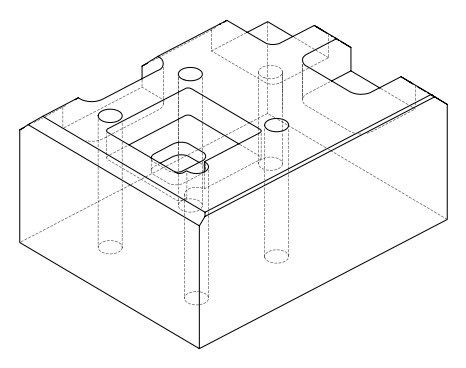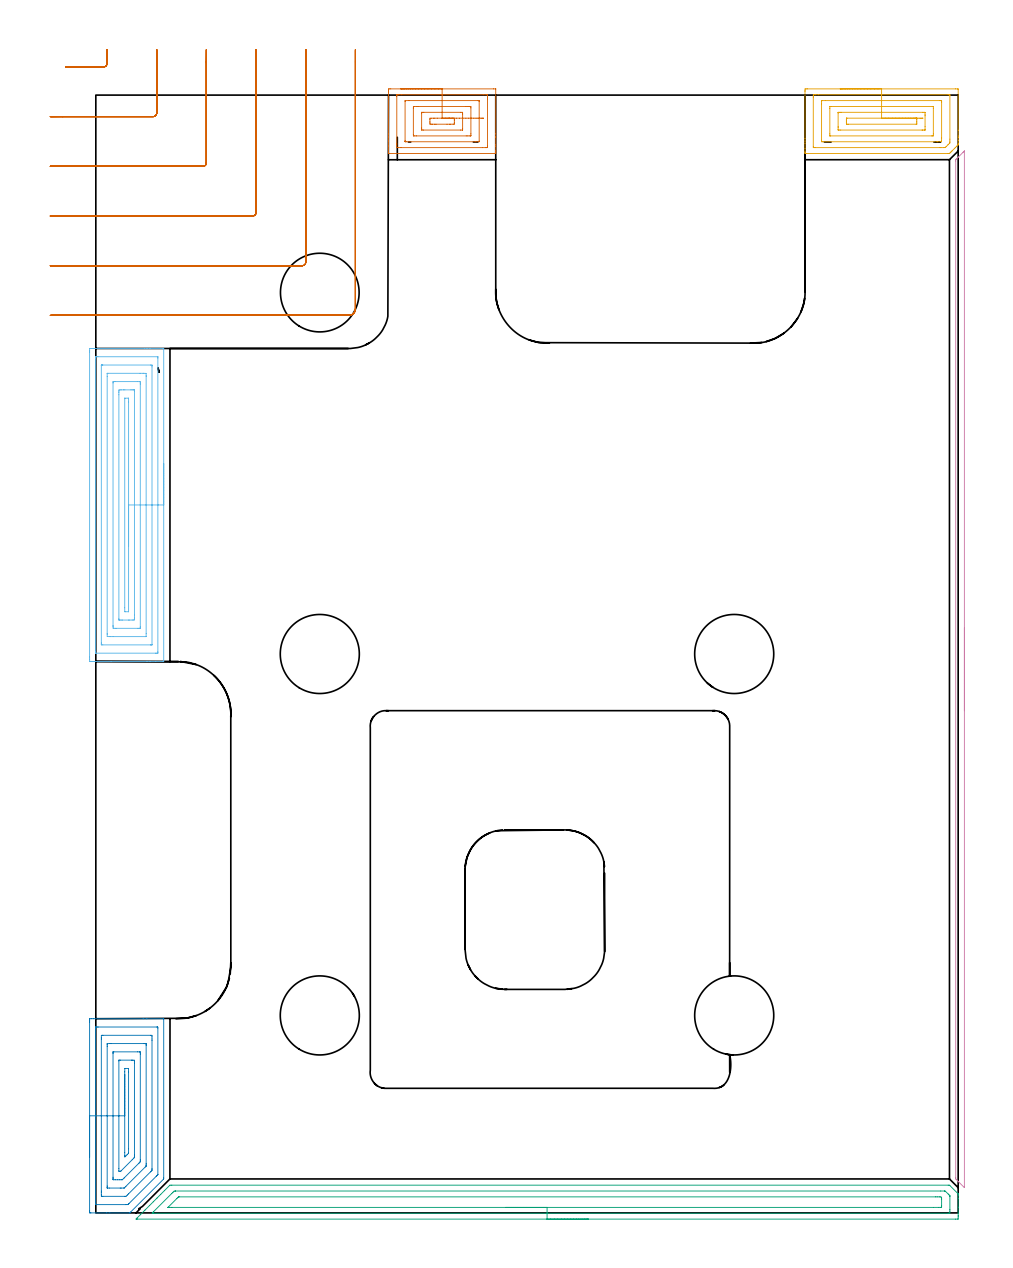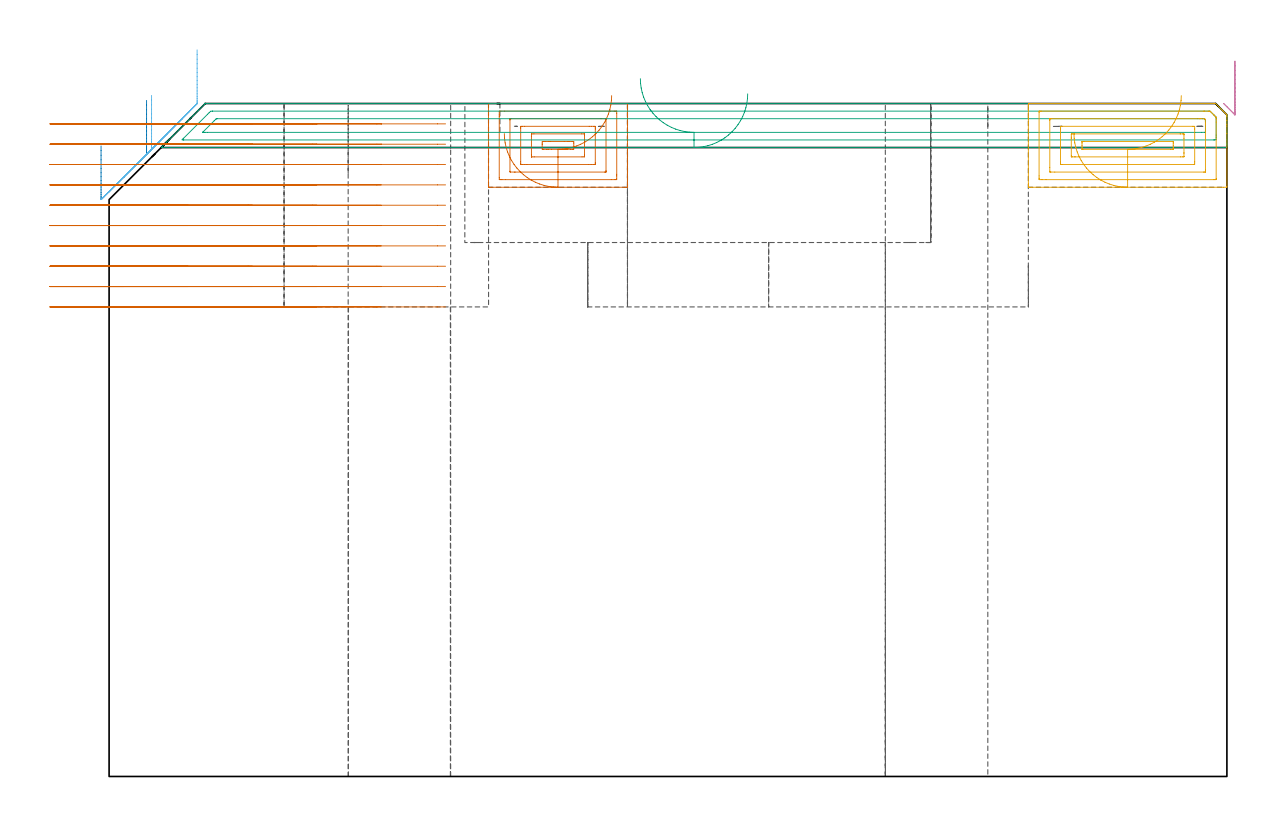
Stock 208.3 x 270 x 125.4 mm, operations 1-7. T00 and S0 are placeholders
(PLAN: 28 operations, 17 tool changes, 120.7 min)
(1 AREA_MILL | FG_CHAMFER_SURFACE | UGT0205_001 | 1.51 min | 4934 mm3)
(2 AREA_MILL_1 | FG_CHAMFER_SURFACE_1 | UGT0205_001 | 2.76 min | 8740 mm3)
(3 AREA_MILL_2 | FG_CHAMFER_SURFACE_2 | UGT0205_001 | 4.9 min | 6496 mm3)
(4 AREA_MILL_3 | FG_CHAMFER_SURFACE_3 | UGT0205_001 | 2.14 min | 552 mm3)
(5 AREA_MILL_4 | FG_CHAMFER_SURFACE_4 | UGT0205_001 | 2.03 min | 5386 mm3)
(6 AREA_MILL_5 | FG_CHAMFER_SURFACE_5 | UGT0205_001 | 4.48 min | 14565 mm3)
(7 MILL_CORNER_NOTCH_RECTANGULAR | CORNER_NOTCH_RECTANGULAR | NXT0201_012 | Follow Part, ap 4, ae 75% | 10.65 min | 161145 mm3)
(8 MILL_RECTANGULAR_POCKET | POCKET_RECTANGULAR_STRAIGHT | NXT0201_008 | Follow Part, ap 1.5, ae 75% | 64.33 min | 204747 mm3)
(9 MILL_RECTANGULAR_POCKET_1 | POCKET_RECTANGULAR_STRAIGHT_1 | NXT0201_012 | Follow Part, ap 4, ae 75% | 1.39 min | 14621 mm3)
(10 MILL_SLOT | SLOT_PARTIAL_RECTANGULAR | NXT0201_012 | Follow Part, ap 4, ae 75% | 9.64 min | 101551 mm3)
(11 MILL_SLOT_1 | SLOT_PARTIAL_RECTANGULAR_1 | NXT0201_012 | Follow Part, ap 4, ae 75% | 11.29 min | 165333 mm3)
(12 SPOT_DRILL | STEP1HOLE | NXT0321_9005460120000 | 0.05 min | 111 mm3)
(13 SPOT_DRILL_1 | STEP1HOLE_1 | NXT0321_9005460120000 | 0.05 min | 161 mm3)
(14 SPOT_DRILL_2 | STEP1HOLE_2 | NXT0321_9005460120000 | 0.05 min | 203 mm3)
(15 SPOT_DRILL_3 | STEP1HOLE_4 | NXT0321_9005460120000 | 0.05 min | 179 mm3)
(16 DRILL_BLIND_HOLE_INTO_CENTER | STEP1HOLE | NXT0301_092 | 0.08 min | 1045 mm3)
(17 GUN_DRILL_THROUGH_HOLE | STEP1HOLE | UGT0307_009 | 0.63 min | 11879 mm3)
(18 DRILL_TO_ENLARGE_THROUGH_HOLE | STEP1HOLE | UGT0301_258 | 0.54 min | 19676 mm3)
(19 DRILL_BLIND_HOLE_INTO_CENTER_1 | STEP1HOLE_1 | NXT0301_092 | 0.08 min | 1752 mm3)
(20 GUN_DRILL_THROUGH_HOLE_1 | STEP1HOLE_1 | UGT0307_009 | 0.63 min | 12253 mm3)
(21 DRILL_TO_ENLARGE_THROUGH_HOLE_1 | STEP1HOLE_1 | UGT0301_258 | 0.54 min | 21711 mm3)
(22 DRILL_BLIND_HOLE_INTO_CENTER_2 | STEP1HOLE_2 | NXT0301_092 | 0.08 min | 1735 mm3)
(23 GUN_DRILL_THROUGH_HOLE_2 | STEP1HOLE_2 | UGT0307_009 | 0.63 min | 12277 mm3)
(24 DRILL_TO_ENLARGE_THROUGH_HOLE_2 | STEP1HOLE_2 | UGT0301_258 | 0.54 min | 21733 mm3)
(25 INDEXABLE_INSERT_DRILL_THROUGH_HOLE_FROM_SOLID | STEP1HOLE_3 | NXT0302_009 | 0.37 min | 24786 mm3)
(26 DRILL_BLIND_HOLE_INTO_CENTER_3 | STEP1HOLE_4 | NXT0301_092 | 0.08 min | 1736 mm3)
(27 GUN_DRILL_THROUGH_HOLE_3 | STEP1HOLE_4 | UGT0307_009 | 0.63 min | 12245 mm3)
(28 DRILL_TO_ENLARGE_THROUGH_HOLE_3 | STEP1HOLE_4 | UGT0301_258 | 0.54 min | 21733 mm3)
(TOOL UGT0205_001 | Chamfer Mill 20 x 3 x 45 deg. | D20 FL50 Z2)
(TOOL NXT0201_012 | ENDMILL 16mm [2P460-1600-NA 1630] | D16 FL38 Z6)
(TOOL NXT0201_008 | ENDMILL 6mm [2P460-0600-NA 1630] | D6 FL26 Z6)
(TOOL NXT0321_9005460120000 | NC Spot Drill, 142deg, 12mm, Carbide, Uncoated | D12 PA142 FL30 Z2)
(TOOL NXT0301_092 | Carbide Drill 12.1mm [860.1-1210-061A1-MM 2214] | D12.1 PA140 FL77 Z2)
(TOOL UGT0307_009 | Gun Drill 12 mm | D12 PA130 FL24 Z1)
(TOOL UGT0301_258 | Twist Drill 19.1 mm | D19.1 PA118 FL140 Z2)
(TOOL NXT0302_009 | Index. Insert Drill 19mm [880-D1900L25-05] | D19 PA176 FL95 Z2)
(OP 1 AREA_MILL)
G17 G21 G94 G90
T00 M6
G54
G17 G0 G90 X73.65 Y271.5 S1061 M3
G43 Z135.4 H0
Z119.8
G94 G1 X73.688 Z118.928 F250.
X73.802 Z118.064
X73.991 Z117.212
X74.253 Z116.38
X74.587 Z115.574
X74.99 Z114.8
X75.458 Z114.064
X75.99 Z113.372
X76.579 Z112.729
X77.222 Z112.14
X77.914 Z111.609
X78.65 Z111.14
X79.424 Z110.737
X80.23 Z110.403
X81.062 Z110.141
X81.914 Z109.952
X82.778 Z109.838
X83.65 Z109.8
X96.069
X96.593 Y271.497 Z109.799
X96.596 Y271.495 Z109.801
X96.6 Y271.49 Z109.807
Y260.637 Z120.657
Y259.934 Z121.364
Y259.762 Z121.535
Y258.012 Z123.284
Y257.669 Z123.63
Y256.605 Z124.694
Y256.262 Z125.036
Y256.042 Z125.256
X96.598 Y255.969 Z125.324
X96.59 Y255.903 Z125.389
X96.513 Y255.9 Z125.4
X70.787
X70.71 Y255.903 Z125.389
X70.702 Y255.969 Z125.324
X70.7 Y256.042 Z125.256
Y257.669 Z123.63
Y258.887 Z122.41
Y259.934 Z121.364
Y260.637 Z120.657
Y270.786 Z110.51
X70.704 Y271.138 Z110.158
X70.71 Y271.491 Z109.805
X70.868 Y271.496 Z109.802
X71.231 Y271.5 Z109.8
X83.65
Y270.086 Z111.214
X93.588
X94.295 Y270.084 Z111.216
X94.478 Y270.082 Z111.218
X94.581 Y270.079 Z111.221
X94.59 Y270.046 Z111.254
X94.596 Y269.966 Z111.334
X94.599 Y269.388 Z111.912
X94.6 Y269.087 Z112.213
X94.599 Y257.713 Z123.587
X94.593 Y257.411 Z123.889
X94.59 Y257.33 Z123.97
X94.558 Y257.321 Z123.979
X94.472 Y257.318 Z123.982
X94.295 Y257.316 Z123.984
X94.115 Y257.315 Z123.985
X93.408 Y257.314 Z123.986
X73.712
X73.005 Y257.316 Z123.984
X72.821 Y257.318 Z123.982
X72.719 Y257.321 Z123.979
X72.71 Y257.354 Z123.946
X72.704 Y257.434 Z123.866
X72.701 Y258.012 Z123.288
X72.7 Y258.313 Z122.987
X72.701 Y269.687 Z111.613
X72.707 Y269.989 Z111.311
X72.71 Y270.07 Z111.23
X72.742 Y270.079 Z111.221
X72.828 Y270.081 Z111.219
X73.005 Y270.084 Z111.216
X73.185 Y270.085 Z111.215
X73.892 Y270.086 Z111.214
X83.65
Y268.672 Z112.628
X92.36 Y268.671 Z112.629
X92.521 Y268.67 Z112.63
X92.573 Y268.667 Z112.633
X92.585 Y268.666 Z112.634
X92.591 Y268.642 Z112.658
X92.597 Y268.591 Z112.709
X92.599 Y268.513 Z112.787
X92.6 Y268.435 Z112.865
X92.599 Y258.887 Z122.413
X92.598 Y258.812 Z122.488
X92.591 Y258.738 Z122.562
X92.521 Y258.735 Z122.565
X91.794 Y258.729 Z122.571
X91.634
X74.94
X74.779 Y258.73 Z122.57
X74.727 Y258.733 Z122.567
X74.715 Y258.734 Z122.566
X74.709 Y258.758 Z122.542
X74.703 Y258.809 Z122.491
X74.701 Y258.887 Z122.413
X74.7 Y258.965 Z122.335
X74.701 Y268.513 Z112.787
X74.702 Y268.588 Z112.712
X74.709 Y268.662 Z112.638
X74.779 Y268.664 Z112.636
X75.506 Y268.671 Z112.629
X75.666
X83.65 Y268.672 Z112.628
Y267.257 Z114.043
X89.358
X89.86
X90.247 Y267.256 Z114.044
X90.524 Y267.252 Z114.048
X90.582 Y267.251 Z114.049
X90.59 Y267.147 Z114.153
X90.599 Y266.909 Z114.391
Y260.637 Z120.663
X90.594 Y260.272 Z121.028
X90.59 Y260.182 Z121.118
X90.581 Y260.149 Z121.151
X90.528 Y260.147 Z121.153
X90.36 Y260.144 Z121.156
X89.86 Y260.143 Z121.157
X89.474
X77.44
X77.053 Y260.144 Z121.156
X76.776 Y260.147 Z121.153
X76.718 Y260.149 Z121.151
X76.71 Y260.253 Z121.047
X76.701 Y260.491 Z120.809
Y266.763 Z114.537
X76.706 Y267.128 Z114.172
X76.71 Y267.218 Z114.082
X76.719 Y267.251 Z114.049
X76.772 Y267.253 Z114.047
X76.94 Y267.256 Z114.044
X77.44 Y267.257 Z114.043
X77.826
X83.65
Y265.843 Z115.457
X88.131
X88.502 Y265.838 Z115.462
X88.586 Y265.836 Z115.464
X88.592 Y265.779 Z115.521
X88.595 Y265.718 Z115.582
X88.599 Y265.381 Z115.919
X88.6 Y261.88 Z119.42
X88.597 Y261.711 Z119.589
X88.592 Y261.576 Z119.724
X88.589 Y261.563 Z119.737
X88.584 Y261.561 Z119.739
X88.559 Y261.558 Z119.742
X88.506 Y261.557 Z119.743
X88.085
X79.169
X78.798 Y261.562 Z119.738
X78.714 Y261.564 Z119.736
X78.708 Y261.621 Z119.679
X78.704 Y261.682 Z119.618
X78.7 Y262.019 Z119.281
Y265.52 Z115.78
X78.703 Y265.689 Z115.611
X78.708 Y265.824 Z115.476
X78.711 Y265.837 Z115.463
X78.716 Y265.839 Z115.461
X78.741 Y265.842 Z115.458
X78.793 Y265.843 Z115.457
X79.214
X83.65
Y264.429 Z116.871
X85.129
X85.424 Y264.428 Z116.872
X86.019 Y264.426 Z116.874
X86.311 Y264.422 Z116.878
X86.59 Y264.415 Z116.885
X86.595 Y264.138 Z117.162
X86.598 Y263.854 Z117.446
X86.595 Y263.262 Z118.038
X86.593 Y262.985 Z118.315
X86.311 Y262.978 Z118.322
X85.718 Y262.973 Z118.327
X85.424 Y262.972 Z118.328
X84.832 Y262.971 Z118.329
X82.171
X81.876 Y262.972 Z118.328
X81.281 Y262.974 Z118.326
X80.989 Y262.978 Z118.322
X80.71 Y262.985 Z118.315
X80.705 Y263.262 Z118.038
X80.702 Y263.546 Z117.754
X80.705 Y264.138 Z117.162
X80.707 Y264.415 Z116.885
X80.989 Y264.422 Z116.878
X81.582 Y264.427 Z116.873
X81.876 Y264.428 Z116.872
X82.468 Y264.429 Z116.871
X83.65
X84.522 Z116.909
X85.386 Z117.023
X86.238 Z117.212
X87.07 Z117.474
X87.876 Z117.808
X88.65 Z118.211
X89.386 Z118.68
X90.078 Z119.211
X90.721 Z119.8
X91.31 Z120.443
X91.841 Z121.135
X92.31 Z121.871
X92.713 Z122.645
X93.047 Z123.451
X93.309 Z124.283
X93.498 Z125.135
X93.612 Z126.
X93.65 Z126.871
G0 Z135.4
M5
M2
(OP 2 AREA_MILL_1)
G17 G21 G94 G90
T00 M6
G54
G17 G0 G90 X-1.5 Y13.45 S1061 M3
G43 Z135.4 H0
Z117.5
G94 G1 Y13.488 Z116.628 F250.
Y13.602 Z115.764
Y13.791 Z114.912
Y14.053 Z114.08
Y14.387 Z113.274
Y14.79 Z112.5
Y15.258 Z111.764
Y15.79 Z111.072
Y16.379 Z110.429
Y17.022 Z109.84
Y17.714 Z109.309
Y18.45 Z108.84
Y19.224 Z108.437
Y20.03 Z108.103
Y20.862 Z107.841
Y21.714 Z107.652
Y22.578 Z107.538
Y23.45 Z107.5
Y46.061
X-1.497 Y46.42 Z107.503
X-1.491 Y46.894 Z107.505
X-1.453 Y46.897 Z107.543
X-0.974 Y46.899 Z108.021
X-0.493 Y46.9 Z108.503
X11.44 Z120.434
X12.251 Z121.25
X12.327 Z121.326
X16.31 Z125.309
X16.394 Y46.895 Z125.39
X16.395 Y46.892 Z125.391
X16.4 Y46.862 Z125.4
Y8.431
X16.399 Y8.205 Z125.384
X16.347 Y8.145 Z125.343
X8.386 Y0.185 Z117.384
X8.337 Y0.136 Z117.334
X8.202 Y0.002 Z117.2
X8.197 Y0. Z117.195
X3.383 Z112.382
X2.573 Z111.567
X-1.197 Z107.799
X-1.382 Y0.003 Z107.613
X-1.491 Y0.01 Z107.505
X-1.498 Y0.118 Z107.498
X-1.5 Y0.48 Z107.5
Y23.45
X-0.086 Z108.914
Y44.652
X-0.079 Y44.872 Z108.921
X-0.075 Y44.89 Z108.925
X0.007 Y44.894 Z109.007
X0.139 Y44.898 Z109.139
X0.304 Y44.899 Z109.304
X0.552 Y44.9 Z109.552
X14.741 Y44.899 Z123.741
X14.883 Y44.893 Z123.883
X14.91 Y44.89 Z123.91
X14.979 Y44.865 Z123.979
X14.986 Y44.655 Z123.986
Y9.314
X14.98 Y9.261 Z123.98
X14.976 Y9.238 Z123.976
X14.955 Y9.213 Z123.955
X14.871 Y9.124 Z123.871
X14.744 Y8.994 Z123.744
X14.584 Y8.833 Z123.584
X7.997 Y2.247 Z116.997
X7.944 Y2.196 Z116.944
X7.893 Y2.15 Z116.893
X7.732 Y2.01 Z116.732
X7.574 Y2.006 Z116.574
X7.253 Y2.001 Z116.253
X0.159 Z109.159
X0.017 Y2.007 Z109.017
X-0.01 Y2.01 Z108.99
X-0.079 Y2.035 Z108.921
X-0.086 Y2.245 Z108.914
Y23.45
X1.329 Z110.329
Y42.003
X1.331 Y42.357 Z110.331
X1.336 Y42.886 Z110.336
X1.673 Y42.9 Z110.673
X1.686 Z110.686
X13.214 Z122.214
X13.564 Y42.886 Z122.564
X13.568 Y42.533 Z122.568
X13.571 Y42.003 Z122.571
Y41.647
Y10.726
X13.568 Y10.462 Z122.568
X13.564 Y10.331 Z122.564
X13.559 Y10.27 Z122.559
X13.495 Y10.198 Z122.495
X13.356 Y10.056 Z122.356
X13.214 Y9.913 Z122.214
X7.893 Y4.593 Z116.893
X7.601 Y4.305 Z116.601
X7.302 Y4.014 Z116.302
X7.02 Y4. Z116.02
X7.007 Z116.007
X1.686 Y4.001 Z110.686
X1.336 Y4.014 Z110.336
X1.332 Y4.367 Z110.332
X1.329 Y4.897 Z110.329
Y5.253
Y23.45
X2.743 Z111.743
Y40.236
X2.744 Y40.593 Z111.744
X2.747 Y40.771 Z111.747
X2.75 Y40.859 Z111.75
X2.754 Y40.891 Z111.754
X2.798 Y40.895 Z111.798
X3.46 Y40.899 Z112.46
X3.68 Y40.9 Z112.68
X11.662 Y40.899 Z120.662
X12.13 Y40.89 Z121.13
X12.151 Y40.888 Z121.151
X12.153 Y40.863 Z121.153
X12.155 Y40.799 Z121.155
X12.157 Y40.668 Z121.157
Y40.405
Y11.965
X12.156 Y11.608 Z121.156
X12.153 Y11.429 Z121.153
X12.15 Y11.341 Z121.15
X12.145 Y11.306 Z121.145
X12.125 Y11.283 Z121.125
X11.931 Y11.081 Z120.931
X7.261 Y6.411 Z116.261
X7.007 Y6.161 Z116.007
X6.878 Y6.039 Z115.878
X6.839 Y6.01 Z115.839
X6.782 Y6.005 Z115.782
X6.12 Y6.001 Z115.12
X5.899 Y6. Z114.899
X3.238 Y6.001 Z112.238
X2.77 Y6.01 Z111.77
X2.749 Y6.012 Z111.749
X2.747 Y6.037 Z111.747
X2.745 Y6.101 Z111.745
X2.743 Y6.233 Z111.743
Y6.495
Y23.45
X4.157 Z113.157
Y38.469
X4.158 Y38.656 Z113.158
X4.162 Y38.846 Z113.162
X4.164 Y38.891 Z113.164
X4.185 Y38.893 Z113.185
X4.238 Y38.897 Z113.238
X4.346 Y38.899 Z113.346
X10.122 Z119.122
X10.554 Y38.893 Z119.554
X10.697 Y38.89 Z119.697
X10.736 Y38.876 Z119.736
X10.739 Y38.783 Z119.739
X10.741 Y38.658 Z119.741
X10.743 Y38.469 Z119.743
Y38.28
Y12.848
X10.742 Y12.661 Z119.742
X10.739 Y12.471 Z119.739
X10.736 Y12.35 Z119.736
X10.689 Y12.299 Z119.689
X10.554 Y12.154 Z119.554
X10.46 Y12.058 Z119.46
X10.367 Y11.965 Z119.367
X6.92 Y8.518 Z115.92
X6.833 Y8.431 Z115.833
X6.473 Y8.079 Z115.473
X6.423 Y8.033 Z115.423
X6.388 Y8.01 Z115.388
X6.336 Y8.007 Z115.336
X6.12 Y8.003 Z115.12
X5.665 Y8. Z114.665
X5.233 Z114.233
X4.778 Y8.001 Z113.778
X4.346 Y8.007 Z113.346
X4.203 Y8.01 Z113.203
X4.164 Y8.024 Z113.164
X4.161 Y8.117 Z113.161
X4.159 Y8.242 Z113.159
X4.157 Y8.431 Z113.157
Y8.62
Y23.45
X5.571 Z114.571
Y36.702
X5.572 Y36.839 Z114.572
X5.575 Y36.872 Z114.575
X5.577 Y36.882 Z114.577
X5.592 Y36.89 Z114.592
X5.723 Y36.895 Z114.723
X5.922 Y36.9 Z114.922
X8.582 Z117.582
X8.78 Y36.897 Z117.78
X8.979 Y36.891 Z117.979
X9.322 Y36.875 Z118.322
X9.324 Y36.702 Z118.324
X9.328 Y36.156 Z118.328
X9.329 Y14.069 Z118.329
X9.327 Y13.732 Z118.327
X9.324 Y13.459 Z118.324
X9.322 Y13.394 Z118.322
X9.293 Y13.353 Z118.293
X9.229 Y13.284 Z118.229
X8.801 Y12.848 Z117.801
X6.15 Y10.198 Z115.15
X6.135 Y10.183 Z115.135
X6.12 Y10.17 Z115.12
X5.919 Y10.01 Z114.919
X5.578 Y10.025 Z114.578
X5.576 Y10.198 Z114.576
X5.572 Y10.744 Z114.572
X5.571 Y23.45 Z114.571
X6.985 Z115.985
X6.986 Y34.072 Z115.986
X7.007 Y34.89 Z116.007
X7.047 Y34.895 Z116.047
X7.893 Y34.89 Z116.893
X7.914 Y34.052 Z116.914
Y34.031
X7.915 Y15.499 Z116.915
X7.913 Y14.615 Z116.913
X7.912 Y14.596 Z116.912
X7.893 Y14.403 Z116.893
X7.561 Y14.063 Z116.561
X7.233 Y13.732 Z116.233
X7.118 Y13.621 Z116.118
X7.007 Y13.516 Z116.007
X6.988 Y13.732 Z115.988
X6.987 Y13.752 Z115.987
X6.985 Y14.615 Z115.985
Y23.45
Y24.322 Z116.023
Y25.186 Z116.137
Y26.038 Z116.326
Y26.87 Z116.588
Y27.676 Z116.922
Y28.45 Z117.325
Y29.186 Z117.794
Y29.878 Z118.325
Y30.521 Z118.914
Y31.11 Z119.557
Y31.642 Z120.25
Y32.11 Z120.985
Y32.513 Z121.759
Y32.847 Z122.565
Y33.109 Z123.397
Y33.298 Z124.249
Y33.412 Z125.114
Y33.45 Z125.985
G0 Z135.4
M5
M2
(OP 3 AREA_MILL_2)
G17 G21 G94 G90
T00 M6
G54
G17 G0 G90 X119. Y-1.5 S1061 M3
G43 Z135.4 H0
Z127.2
G94 G1 X118.962 Z126.328 F250.
X118.848 Z125.463
X118.659 Z124.612
X118.397 Z123.78
X118.063 Z122.974
X117.66 Z122.2
X117.192 Z121.464
X116.66 Z120.772
X116.071 Z120.129
X115.428 Z119.539
X114.736 Z119.008
X114. Z118.54
X113.226 Z118.137
X112.42 Z117.803
X111.588 Z117.541
X110.736 Z117.352
X109.872 Z117.238
X109. Z117.2
X9.971
X9.868 Y-1.499 Z117.201
X9.817 Y-1.498 Z117.202
X9.712 Y-1.491 Z117.205
X9.935 Y-1.264 Z117.433
X10.761 Y-0.438 Z118.26
X11.87 Y0.671 Z119.37
X12.994 Y1.794 Z120.493
X13.887 Y2.687 Z121.386
X14.78 Y3.58 Z122.279
X15.673 Y4.473 Z123.173
X16.566 Y5.366 Z124.066
X17.796 Y6.597 Z125.295
X17.818 Y6.618 Z125.315
X17.905 Y6.699 Z125.386
X18.352 Y6.7 Z125.4
X205.9
X206.195 Y6.699 Z125.385
X206.29 Y6.61 Z125.31
X208.228 Y4.673 Z123.372
X208.281 Y4.617 Z123.317
X208.299 Y4.592 Z123.29
X208.3 Y4.376 Z123.075
Y4.32 Z123.019
Y3.488 Z122.183
Y1.378 Z120.075
Y-0.065 Z118.631
Y-0.676 Z118.02
X208.297 Y-0.953 Z117.743
X208.292 Y-1.491 Z117.205
X208.229 Y-1.493 Z117.204
X207.686 Y-1.5 Z117.2
X109.
Y-0.086 Z118.614
X13.907 Y-0.085 Z118.615
X13.887 Y-0.084 Z118.616
X13.597 Y-0.065 Z118.635
X13.738 Y0.083 Z118.783
X13.887 Y0.236 Z118.936
X18.352 Y4.702 Z123.402
X18.636 Y4.982 Z123.682
X18.926 Y5.265 Z123.965
X19.225 Y5.284 Z123.984
X19.245 Y5.285 Z123.985
X204.092 Y5.286 Z123.986
X204.987 Y5.285 Z123.985
X205.006 Y5.283 Z123.983
X205.173 Y5.265 Z123.965
X205.9 Y4.55 Z123.25
X206.072 Y4.376 Z123.076
X206.241 Y4.201 Z122.901
X206.286 Y4.152 Z122.852
X206.292 Y4.127 Z122.827
X206.297 Y4.078 Z122.778
X206.3 Y3.979 Z122.679
X206.299 Y0.823 Z119.523
X206.298 Y0.427 Z119.127
X206.29 Y-0.065 Z118.635
X205.92 Y-0.085 Z118.615
X205.9
X109. Y-0.086 Z118.614
Y1.328 Z120.028
X18.352 Y1.329 Z120.029
X17.843 Y1.33 Z120.03
X17.487 Y1.334 Z120.034
X17.459 Y1.335 Z120.035
X17.452 Y1.343 Z120.043
X17.453 Y1.348 Z120.048
X17.459 Y1.359 Z120.059
X19.588 Y3.488 Z122.188
X19.864 Y3.761 Z122.461
X19.96 Y3.851 Z122.551
X19.975 Y3.864 Z122.564
X19.995 Y3.867 Z122.567
X20.042 Y3.87 Z122.57
X20.138 Y3.871 Z122.571
X202.835
X203.22
X203.731 Y3.868 Z122.568
X204.113 Y3.864 Z122.564
X204.206 Y3.783 Z122.483
X204.255 Y3.734 Z122.434
X204.29 Y3.672 Z122.372
X204.295 Y3.488 Z122.188
X204.299 Y3.304 Z122.004
Y1.712 Z120.412
X204.297 Y1.529 Z120.229
X204.29 Y1.347 Z120.047
X204.113 Y1.335 Z120.035
X203.603 Y1.331 Z120.031
X202.327 Y1.328 Z120.028
X109.
X108.128 Z120.066
X107.264 Z120.18
X106.412 Z120.369
X105.58 Z120.631
X104.774 Z120.965
X104. Z121.368
X103.264 Z121.837
X102.572 Z122.368
X101.929 Z122.957
X101.34 Z123.601
X100.808 Z124.293
X100.34 Z125.028
X99.937 Z125.802
X99.603 Z126.608
X99.341 Z127.44
X99.152 Z128.292
X99.038 Z129.157
X99. Z130.028
G0 Z135.4
M5
M2
(OP 4 AREA_MILL_3)
G17 G21 G94 G90
T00 M6
G54
G17 G0 G90 X209.8 Y141.3 S1061 M3
G43 Z135.4 H0
Z133.3
G94 G1 Y141.262 Z132.428 F250.
Y141.148 Z131.564
Y140.959 Z130.712
Y140.697 Z129.88
Y140.363 Z129.074
Y139.96 Z128.3
Y139.492 Z127.564
Y138.96 Z126.872
Y138.371 Z126.229
Y137.728 Z125.64
Y137.036 Z125.108
Y136.3 Z124.64
Y135.526 Z124.237
Y134.72 Z123.903
Y133.888 Z123.641
Y133.037 Z123.452
Y132.172 Z123.338
Y131.3 Z123.3
Y6.206
X209.795 Y6.119 Z123.303
X209.794 Y6.118 Z123.304
X209.78 Y6.119 Z123.318
X208.267 Y7.633 Z124.833
X207.869 Y8.031 Z125.227
X207.704 Y8.196 Z125.39
X207.7 Y8.501 Z125.4
Y254.1
X207.704 Y254.404 Z125.39
X207.867 Y254.569 Z125.228
X208.304 Y255.004 Z124.796
X209.483 Y256.183 Z123.616
X209.642 Y256.344 Z123.455
X209.784 Y256.481 Z123.314
X209.794 Y256.483 Z123.304
X209.799 Y256.481 Z123.299
X209.8 Y131.3 Z123.3
Y130.428 Z123.338
Y129.564 Z123.452
Y128.712 Z123.641
Y127.88 Z123.903
Y127.074 Z124.237
Y126.3 Z124.64
Y125.564 Z125.108
Y124.872 Z125.64
Y124.229 Z126.229
Y123.64 Z126.872
Y123.108 Z127.564
Y122.64 Z128.3
Y122.237 Z129.074
Y121.903 Z129.88
Y121.641 Z130.712
Y121.452 Z131.564
Y121.338 Z132.428
Y121.3 Z133.3
G0 Z135.4
M5
M2
(OP 5 AREA_MILL_4)
G17 G21 G94 G90
T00 M6
G54
G17 G0 G90 X179.8 Y271.5 S1061 M3
G43 Z135.4 H0
Z119.8
G94 G1 X179.838 Z118.928 F250.
X179.952 Z118.064
X180.141 Z117.212
X180.403 Z116.38
X180.737 Z115.574
X181.14 Z114.8
X181.608 Z114.064
X182.14 Z113.372
X182.729 Z112.729
X183.372 Z112.14
X184.064 Z111.609
X184.8 Z111.14
X185.574 Z110.737
X186.38 Z110.403
X187.212 Z110.141
X188.064 Z109.952
X188.928 Z109.838
X189.8 Z109.8
X207.676
X208.206 Y271.494 Z109.804
X208.29 Y271.492 Z109.806
X208.3 Y271.402 Z109.895
Y261.512 Z119.783
Y260.109 Z121.187
Y259.762 Z121.533
Y259.068 Z122.232
Y258.345 Z122.955
X208.294 Y258.012 Z123.287
X208.292 Y258.003 Z123.296
X208.272 Y257.974 Z123.325
X208.184 Y257.884 Z123.415
X207.974 Y257.672 Z123.625
X207.876 Y257.575 Z123.723
X207.676 Y257.376 Z123.924
X207.601 Y257.301 Z123.999
X207.439 Y257.137 Z124.16
X206.782 Y256.482 Z124.818
X206.553 Y256.253 Z125.047
X206.335 Y256.035 Z125.262
X206.203 Y255.905 Z125.391
X205.888 Y255.9 Z125.4
X171.477
X171.31 Y255.902 Z125.388
X171.303 Y256.041 Z125.251
X171.3 Y256.187 Z125.112
Y256.443 Z124.857
Y257.137 Z124.158
Y258.359 Z122.938
Y258.887 Z122.407
Y259.498 Z121.797
Y270.874 Z110.423
X171.304 Y271.138 Z110.159
X171.31 Y271.493 Z109.805
X171.558 Y271.496 Z109.802
X171.924 Y271.5 Z109.8
X189.8
Y270.086 Z111.214
X205.888 Y270.085 Z111.215
X206.071 Y270.084 Z111.216
X206.243 Y270.081 Z111.219
X206.28 Y270.079 Z111.221
X206.29 Y270.06 Z111.24
X206.293 Y270.029 Z111.271
X206.299 Y269.861 Z111.439
X206.3 Y259.359 Z121.941
X206.297 Y258.887 Z122.413
X206.292 Y258.492 Z122.808
X206.28 Y258.441 Z122.859
X206.251 Y258.409 Z122.891
X206.173 Y258.326 Z122.974
X205.888 Y258.038 Z123.262
X205.875 Y258.025 Z123.275
X205.431 Y257.584 Z123.716
X205.283 Y257.44 Z123.86
X205.166 Y257.327 Z123.973
X204.994 Y257.321 Z123.979
X204.81 Y257.317 Z123.983
X204.101 Y257.315 Z123.985
X203.92 Y257.314 Z123.986
X173.712 Y257.315 Z123.985
X173.529 Y257.316 Z123.984
X173.357 Y257.319 Z123.981
X173.32 Y257.321 Z123.979
X173.31 Y257.339 Z123.961
X173.307 Y257.371 Z123.929
X173.301 Y257.539 Z123.761
X173.3 Y269.388 Z111.912
X173.301 Y269.79 Z111.51
X173.305 Y269.925 Z111.375
X173.31 Y270.032 Z111.268
X173.32 Y270.079 Z111.221
X173.356 Y270.08 Z111.22
X173.712 Y270.084 Z111.216
X173.893 Y270.085 Z111.215
X174.606 Y270.086 Z111.214
X189.8
Y268.671 Z112.629
X203.939
X204.101 Y268.669 Z112.631
X204.261 Y268.665 Z112.635
X204.291 Y268.659 Z112.641
X204.295 Y268.63 Z112.67
X204.298 Y268.578 Z112.722
X204.3 Y268.513 Z112.787
Y268.318 Z112.982
X204.299 Y259.762 Z121.538
X204.298 Y259.569 Z121.731
X204.278 Y258.887 Z122.413
X204.19 Y258.8 Z122.5
X204.101 Y258.735 Z122.565
X203.368 Y258.729 Z122.571
X203.207
X175.661
X175.499 Y258.731 Z122.569
X175.339 Y258.735 Z122.565
X175.309 Y258.741 Z122.559
X175.305 Y258.77 Z122.53
X175.302 Y258.822 Z122.478
X175.3 Y258.887 Z122.413
Y259.082 Z122.218
Y267.833 Z113.467
X175.303 Y268.513 Z112.787
X175.306 Y268.61 Z112.69
X175.31 Y268.655 Z112.645
X175.343 Y268.666 Z112.634
X175.499 Y268.668 Z112.632
X176.231 Y268.671 Z112.629
X189.8
Y267.257 Z114.043
X202.209 Y267.256 Z114.044
X202.266 Y267.253 Z114.047
X202.282 Y267.251 Z114.049
X202.29 Y267.241 Z114.059
X202.294 Y267.191 Z114.109
X202.3 Y266.776 Z114.524
Y260.65 Z120.65
X202.292 Y260.206 Z121.094
X202.29 Y260.158 Z121.142
X202.226 Y260.15 Z121.15
X202.093 Y260.146 Z121.154
X201.924 Y260.143 Z121.157
X177.391 Y260.144 Z121.156
X177.334 Y260.146 Z121.154
X177.318 Y260.149 Z121.151
X177.31 Y260.159 Z121.141
X177.306 Y260.209 Z121.091
X177.3 Y260.624 Z120.676
Y266.75 Z114.55
X177.308 Y267.194 Z114.106
X177.31 Y267.242 Z114.058
X177.374 Y267.25 Z114.05
X177.507 Y267.254 Z114.046
X177.676 Y267.257 Z114.043
X189.8
Y265.843 Z115.457
X199.677
X200.067 Y265.839 Z115.461
X200.26 Y265.836 Z115.464
X200.291 Y265.828 Z115.472
X200.294 Y265.794 Z115.506
X200.296 Y265.741 Z115.559
X200.3 Y265.234 Z116.066
Y265.013 Z116.287
Y262.387 Z118.913
X200.299 Y261.734 Z119.566
X200.295 Y261.64 Z119.66
X200.29 Y261.583 Z119.717
X200.286 Y261.563 Z119.737
X200.267 Y261.562 Z119.738
X200.056 Y261.559 Z119.741
X199.632 Y261.557 Z119.743
X199.586
X179.923
X179.533 Y261.561 Z119.739
X179.34 Y261.564 Z119.736
X179.309 Y261.572 Z119.728
X179.306 Y261.606 Z119.694
X179.304 Y261.659 Z119.641
X179.3 Y262.166 Z119.134
Y262.387 Z118.913
X179.301 Y265.666 Z115.634
X179.305 Y265.76 Z115.54
X179.31 Y265.817 Z115.483
X179.314 Y265.837 Z115.463
X179.333 Y265.838 Z115.462
X179.544 Y265.841 Z115.459
X179.968 Y265.843 Z115.457
X180.014
X189.8
Y264.429 Z116.871
X197.844
X198.142 Y264.428 Z116.872
X198.227 Y264.425 Z116.875
X198.277 Y264.422 Z116.878
X198.291 Y264.418 Z116.882
X198.292 Y264.405 Z116.895
X198.297 Y264.286 Z117.014
X198.299 Y264.138 Z117.162
X198.3 Y263.691 Z117.609
X198.299 Y263.262 Z118.038
X198.296 Y263.039 Z118.261
X198.292 Y262.985 Z118.315
X198.289 Y262.978 Z118.322
X198.276 Y262.975 Z118.325
X198.241 Y262.973 Z118.327
X198.141 Y262.971 Z118.329
X181.756
X181.458 Y262.972 Z118.328
X181.374 Y262.974 Z118.326
X181.323 Y262.978 Z118.322
X181.309 Y262.981 Z118.319
X181.308 Y262.995 Z118.305
X181.303 Y263.114 Z118.186
X181.301 Y263.262 Z118.038
X181.3 Y263.709 Z117.591
X181.301 Y264.138 Z117.162
X181.304 Y264.361 Z116.939
X181.308 Y264.415 Z116.885
X181.311 Y264.422 Z116.878
X181.324 Y264.425 Z116.875
X181.359 Y264.427 Z116.873
X181.459 Y264.429 Z116.871
X189.8
X190.672 Z116.909
X191.536 Z117.023
X192.388 Z117.212
X193.22 Z117.474
X194.026 Z117.808
X194.8 Z118.211
X195.536 Z118.68
X196.228 Z119.211
X196.871 Z119.8
X197.46 Z120.443
X197.992 Z121.135
X198.46 Z121.871
X198.863 Z122.645
X199.197 Z123.451
X199.459 Z124.283
X199.648 Z125.135
X199.762 Z126.
X199.8 Z126.871
G0 Z135.4
M5
M2
(OP 6 AREA_MILL_5)
G17 G21 G94 G90
T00 M6
G54
G17 G0 G90 X16.4 Y181. S1061 M3
G43 Z135.4 H0
G94 G1 Y180.962 Z134.528 F250.
Y180.848 Z133.663
Y180.659 Z132.812
Y180.397 Z131.98
Y180.063 Z131.174
Y179.66 Z130.4
Y179.191 Z129.664
Y178.66 Z128.972
Y178.071 Z128.329
Y177.428 Z127.739
Y176.736 Z127.208
Y176. Z126.74
Y175.226 Z126.337
Y174.42 Z126.003
Y173.588 Z125.741
Y172.736 Z125.552
Y171.872 Z125.438
Y171. Z125.4
Y133.29
X16.397 Y133.21 Z125.389
X16.385 Y133.208 Z125.377
X16.187 Y133.2 Z125.186
X14.459 Z123.458
X13.214 Z122.211
X13.035 Z122.032
X12.327 Z121.32
X3.726 Z112.722
X-0.441 Z108.555
X-0.974 Y133.201 Z108.022
X-1.196 Y133.202 Z107.8
X-1.491 Y133.207 Z107.505
X-1.493 Y133.214 Z107.503
X-1.498 Y133.733 Z107.502
X-1.5 Y134.259 Z107.5
Y207.905
X-1.499 Y208.267 Z107.501
X-1.493 Y208.786 Z107.503
X-1.491 Y208.793 Z107.505
X-0.974 Y208.797 Z108.022
X-0.441 Y208.8 Z108.555
X11.794 Z120.788
X12.327 Z121.32
X13.035 Z122.032
X13.214 Z122.211
X16.188 Z125.187
X16.385 Y208.792 Z125.377
X16.397 Y208.79 Z125.389
X16.4 Y208.71 Z125.4
Y171.
X14.986 Z123.986
Y135.51
X14.984 Y135.287 Z123.984
X14.982 Y135.232 Z123.982
X14.98 Y135.213 Z123.98
X14.921 Y135.209 Z123.921
X14.716 Y135.203 Z123.716
X14.408 Y135.2 Z123.408
X0.035 Y135.201 Z109.035
X-0.015 Y135.203 Z108.985
X-0.065 Y135.209 Z108.935
X-0.079 Y135.213 Z108.921
X-0.082 Y135.233 Z108.918
X-0.084 Y135.287 Z108.916
X-0.086 Y135.506 Z108.914
Y206.49
X-0.084 Y206.713 Z108.916
X-0.082 Y206.768 Z108.918
X-0.08 Y206.787 Z108.92
X-0.021 Y206.791 Z108.979
X0.184 Y206.797 Z109.184
X0.492 Y206.8 Z109.492
X14.865 Y206.799 Z123.865
X14.915 Y206.797 Z123.915
X14.965 Y206.791 Z123.965
X14.979 Y206.787 Z123.979
X14.982 Y206.767 Z123.982
X14.984 Y206.713 Z123.984
X14.986 Y206.494 Z123.986
Y171.
X13.571 Z122.571
Y137.283
X13.57 Y137.238 Z122.57
X13.568 Y137.217 Z122.568
X13.566 Y137.214 Z122.566
X13.543 Y137.21 Z122.543
X13.379 Y137.202 Z122.379
X13.296 Y137.2 Z122.296
X13.214 Z122.214
X1.686 Z110.686
X1.335 Y137.21 Z110.335
X1.333 Y137.233 Z110.333
X1.331 Y137.283 Z110.331
X1.329 Y137.64 Z110.329
Y204.717
X1.33 Y204.762 Z110.33
X1.332 Y204.783 Z110.332
X1.334 Y204.786 Z110.334
X1.357 Y204.79 Z110.357
X1.521 Y204.798 Z110.521
X1.604 Y204.8 Z110.604
X1.686 Z110.686
X13.214 Z122.214
X13.565 Y204.79 Z122.565
X13.567 Y204.767 Z122.567
X13.569 Y204.717 Z122.569
X13.571 Y204.36 Z122.571
Y171.
X12.157 Z121.157
Y139.944
X12.152 Y139.232 Z121.152
X12.151 Y139.213 Z121.151
X12.137 Y139.209 Z121.137
X12.091 Y139.204 Z121.091
X11.998 Y139.201 Z120.998
X4.203 Y139.2 Z113.203
X3.46 Y139.202 Z112.46
X3.314 Y139.203 Z112.314
X2.75 Y139.227 Z111.75
X2.744 Y139.773 Z111.744
X2.743 Y139.944 Z111.743
Y202.056
X2.748 Y202.768 Z111.748
X2.749 Y202.787 Z111.749
X2.763 Y202.791 Z111.763
X2.809 Y202.796 Z111.809
X2.902 Y202.799 Z111.902
X10.697 Y202.8 Z119.697
X11.44 Y202.798 Z120.44
X11.586 Y202.797 Z120.586
X12.15 Y202.773 Z121.15
X12.156 Y202.227 Z121.156
X12.157 Y202.056 Z121.157
Y171.
X10.743 Z119.743
X10.742 Y141.53 Z119.742
X10.739 Y141.34 Z119.739
X10.736 Y141.222 Z119.736
X10.683 Y141.21 Z119.683
X10.554 Y141.206 Z119.554
X10.185 Y141.201 Z119.185
X4.864 Z113.864
X4.346 Y141.207 Z113.346
X4.18 Y141.21 Z113.18
X4.164 Y141.53 Z113.164
X4.16 Y141.719 Z113.16
X4.158 Y141.908 Z113.158
Y200.47
X4.161 Y200.66 Z113.161
X4.164 Y200.778 Z113.164
X4.217 Y200.79 Z113.217
X4.346 Y200.794 Z113.346
X4.715 Y200.799 Z113.715
X10.036 Z119.036
X10.554 Y200.793 Z119.554
X10.72 Y200.79 Z119.72
X10.736 Y200.47 Z119.736
X10.74 Y200.281 Z119.74
X10.742 Y200.092 Z119.742
X10.743 Y171. Z119.743
X9.329 Z118.329
Y144.381
X9.328 Y143.833 Z118.328
X9.325 Y143.494 Z118.325
X9.322 Y143.229 Z118.322
X9.065 Y143.209 Z118.065
X8.78 Y143.204 Z117.78
X8.187 Y143.2 Z117.187
X7.893 Z116.893
X6.413 Z115.413
X6.12 Y143.201 Z115.12
X5.827 Y143.205 Z114.827
X5.631 Y143.21 Z114.631
X5.577 Y143.215 Z114.577
X5.576 Y143.245 Z114.576
X5.573 Y143.311 Z114.573
X5.572 Y143.494 Z114.572
X5.571 Y197.619 Z114.571
X5.572 Y198.167 Z114.572
X5.575 Y198.506 Z114.575
X5.578 Y198.771 Z114.578
X5.836 Y198.791 Z114.836
X6.12 Y198.796 Z115.12
X6.713 Y198.8 Z115.713
X7.007 Z116.007
X8.487 Z117.487
X8.78 Y198.799 Z117.78
X9.074 Y198.795 Z118.074
X9.269 Y198.79 Z118.269
X9.323 Y198.785 Z118.323
X9.324 Y198.755 Z118.324
X9.327 Y198.689 Z118.327
X9.328 Y198.506 Z118.328
X9.329 Y171. Z118.329
X7.915 Z116.915
X7.914 Y145.268 Z116.914
X7.913 Y145.248 Z116.913
X7.91 Y145.228 Z116.91
X7.905 Y145.21 Z116.905
X7.893 Y145.209 Z116.893
X7.07 Y145.205 Z116.07
X7.007 Y145.21 Z116.007
X6.992 Y145.268 Z115.992
X6.989 Y145.286 Z115.989
X6.985 Y146.177 Z115.985
X6.986 Y196.732 Z115.986
X6.987 Y196.752 Z115.987
X6.99 Y196.772 Z115.99
X6.995 Y196.79 Z115.995
X7.007 Y196.791 Z116.007
X7.83 Y196.795 Z116.83
X7.893 Y196.79 Z116.893
X7.909 Y196.732 Z116.909
X7.911 Y196.714 Z116.911
X7.915 Y195.844 Z116.915
Y171.
Y170.128 Z116.953
Y169.263 Z117.067
Y168.412 Z117.255
Y167.58 Z117.518
Y166.774 Z117.852
Y166. Z118.254
Y165.264 Z118.723
Y164.572 Z119.254
Y163.929 Z119.844
Y163.34 Z120.487
Y162.808 Z121.179
Y162.34 Z121.915
Y161.937 Z122.688
Y161.603 Z123.494
Y161.341 Z124.326
Y161.152 Z125.178
Y161.038 Z126.043
Y161. Z126.915
G0 Z135.4
M5
M2
(OP 7 MILL_CORNER_NOTCH_RECTANGULAR)
G17 G21 G94 G90
T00 M6
G54
G17 G0 G90 X-7.214 Y276.8 S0 M3
G43 Z135.4 H1
Z121.61
G94 G1 X-4.214 F250.
X1.905 F500.
G3 X2.7 Y277.595 R0.8
G2 X2.7 Y278. R60.
G1 X2.713 Y281. F250.
G0 Z135.4
X-11. Y264.783
Z121.61
G1 X-8. Y264.799
X-7.746 Y264.8 F500.
X13.904
G3 X14.7 Y265.596 R0.8
G1 Y277.746
X14.701 Y278.
X14.717 Y281. F250.
G0 Z135.4
X-11. Y252.778
Z121.61
G1 X-8. Y252.799
G2 X-7.746 Y252.8 R36. F500.
G1 X25.904
G3 X26.7 Y253.596 R0.8
G1 Y277.746
X26.701 Y278.
X26.722 Y281. F250.
G0 Z135.4
X-11. Y240.767
Z121.61
G1 X-8. Y240.799
G2 X-7.746 Y240.8 R24. F500.
G1 X37.904
G3 X38.7 Y241.596 R0.8
G1 Y277.746
G2 X38.701 Y278. R24.
G1 X38.733 Y281. F250.
G0 Z135.4
X-10.999 Y228.734
Z121.61
G1 X-8. Y228.797
G2 X-7.746 Y228.8 R12. F500.
G1 X49.904
G3 X50.7 Y229.596 R0.8
G1 Y277.746
G2 X50.703 Y278. R12.
G1 X50.766 Y280.999 F250.
G0 Z135.4
X-10.746 Y216.8
Z121.61
G1 X-7.746
X61.2 F500.
G3 X62.7 Y218.3 R1.5
G1 Y277.746
Y280.746 F250.
G0 Z135.4
X-7.214 Y276.8
Z117.82
G1 X-4.214
X1.905 F500.
G3 X2.7 Y277.595 R0.8
G2 X2.699 Y278. R60.
G1 X2.706 Y281. F250.
G0 Z135.4
X-11. Y264.783
Z117.82
G1 X-8. Y264.799
X-7.746 Y264.8 F500.
X13.904
G3 X14.7 Y265.596 R0.8
G1 Y277.877
Y278.
X14.708 Y281. F250.
G0 Z135.4
X-11. Y252.778
Z117.82
G1 X-8. Y252.799
G2 X-7.746 Y252.8 R36. F500.
G1 X25.904
G3 X26.7 Y253.596 R0.8
G1 Y277.877
Y278.
X26.71 Y281. F250.
G0 Z135.4
X-11. Y240.767
Z117.82
G1 X-8. Y240.799
G2 X-7.746 Y240.8 R24. F500.
G1 X37.904
G3 X38.7 Y241.596 R0.8
G1 Y277.877
Y278.
X38.716 Y281. F250.
G0 Z135.4
X-10.999 Y228.734
Z117.82
G1 X-8. Y228.797
G2 X-7.746 Y228.8 R12. F500.
G1 X49.904
G3 X50.7 Y229.596 R0.8
G1 Y277.877
X50.701 Y278.
X50.731 Y281. F250.
G0 Z135.4
X-10.746 Y216.8
Z117.82
G1 X-7.746
X61.2 F500.
G3 X62.7 Y218.3 R1.5
G1 Y277.877
Y280.877 F250.
G0 Z135.4
X-7.214 Y276.8
Z114.03
G1 X-4.214
X1.905 F500.
G3 X2.7 Y277.595 R0.8
G2 X2.699 Y278. R60.
G1 Y281. F250.
G0 Z135.4
X-11. Y264.8
Z114.03
G1 X-8.
X13.904 F500.
G3 X14.7 Y265.596 R0.8
G1 Y278.
Y281. F250.
G0 Z135.4
X-11. Y252.8
Z114.03
G1 X-8.
X25.904 F500.
G3 X26.7 Y253.596 R0.8
G1 Y278.
Y281. F250.
G0 Z135.4
X-11. Y240.8
Z114.03
G1 X-8.
X37.904 F500.
G3 X38.7 Y241.596 R0.8
G1 Y278.
Y281. F250.
G0 Z135.4
X-11. Y228.8
Z114.03
G1 X-8.
X49.904 F500.
G3 X50.7 Y229.596 R0.8
G1 Y278.
Y281. F250.
G0 Z135.4
X-11. Y216.8
Z114.03
G1 X-8.
X61.2 F500.
G3 X62.7 Y218.3 R1.5
G1 Y278.
Y281. F250.
G0 Z135.4
X-7.214 Y276.8
Z110.24
G1 X-4.214
X1.905 F500.
G3 X2.7 Y277.595 R0.8
G2 X2.699 Y278. R60.
G1 Y281. F250.
G0 Z135.4
X-11. Y264.8
Z110.24
G1 X-8.
X13.904 F500.
G3 X14.7 Y265.596 R0.8
G1 Y278.
Y281. F250.
G0 Z135.4
X-11. Y252.8
Z110.24
G1 X-8.
X25.904 F500.
G3 X26.7 Y253.596 R0.8
G1 Y278.
Y281. F250.
G0 Z135.4
X-11. Y240.8
Z110.24
G1 X-8.
X37.904 F500.
G3 X38.7 Y241.596 R0.8
G1 Y278.
Y281. F250.
G0 Z135.4
X-11. Y228.8
Z110.24
G1 X-8.
X49.903 F500.
G3 X50.7 Y229.597 R0.8
G1 Y278.
Y281. F250.
G0 Z135.4
X-11. Y216.8
Z110.24
G1 X-8.
X61.2 F500.
G3 X62.7 Y218.3 R1.5
G1 Y278.
Y281. F250.
G0 Z135.4
X-7.214 Y276.8
Z106.45
G1 X-4.214
X1.905 F500.
G3 X2.7 Y277.595 R0.8
G2 X2.699 Y278. R60.
G1 Y281. F250.
G0 Z135.4
X-11. Y264.8
Z106.45
G1 X-8.
X13.904 F500.
G3 X14.7 Y265.596 R0.8
G1 Y278.
Y281. F250.
G0 Z135.4
X-11. Y252.8
Z106.45
G1 X-8.
X25.904 F500.
G3 X26.7 Y253.596 R0.8
G1 Y278.
Y281. F250.
G0 Z135.4
X-11. Y240.8
Z106.45
G1 X-8.
X37.904 F500.
G3 X38.7 Y241.596 R0.8
G1 Y278.
Y281. F250.
G0 Z135.4
X-11. Y228.8
Z106.45
G1 X-8.
X49.904 F500.
G3 X50.7 Y229.596 R0.8
G1 Y278.
Y281. F250.
G0 Z135.4
X-11. Y216.8
Z106.45
G1 X-8.
X61.2 F500.
G3 X62.7 Y218.3 R1.5
G1 Y278.
Y281. F250.
G0 Z135.4
X-7.214 Y276.8
Z102.66
G1 X-4.214
X1.905 F500.
G3 X2.7 Y277.595 R0.8
G2 X2.699 Y278. R60.
G1 Y281. F250.
G0 Z135.4
X-11. Y264.8
Z102.66
G1 X-8.
X13.904 F500.
G3 X14.7 Y265.596 R0.8
G1 Y278.
Y281. F250.
G0 Z135.4
X-11. Y252.8
Z102.66
G1 X-8.
X25.904 F500.
G3 X26.7 Y253.596 R0.8
G1 Y278.
Y281. F250.
G0 Z135.4
X-11. Y240.8
Z102.66
G1 X-8.
X37.904 F500.
G3 X38.7 Y241.596 R0.8
G1 Y278.
Y281. F250.
G0 Z135.4
X-11. Y228.8
Z102.66
G1 X-8.
X49.904 F500.
G3 X50.7 Y229.596 R0.8
G1 Y278.
Y281. F250.
G0 Z135.4
X-11. Y216.8
Z102.66
G1 X-8.
X61.2 F500.
G3 X62.7 Y218.3 R1.5
G1 Y278.
Y281. F250.
G0 Z135.4
X-7.214 Y276.8
Z98.87
G1 X-4.214
X1.905 F500.
G3 X2.7 Y277.595 R0.8
G2 X2.699 Y278. R60.
G1 Y281. F250.
G0 Z135.4
X-11. Y264.8
Z98.87
G1 X-8.
X13.904 F500.
G3 X14.7 Y265.596 R0.8
G1 Y278.
Y281. F250.
G0 Z135.4
X-11. Y252.8
Z98.87
G1 X-8.
X25.904 F500.
G3 X26.7 Y253.596 R0.8
G1 Y278.
Y281. F250.
G0 Z135.4
X-11. Y240.8
Z98.87
G1 X-8.
X37.904 F500.
G3 X38.7 Y241.596 R0.8
G1 Y278.
Y281. F250.
G0 Z135.4
X-11. Y228.8
Z98.87
G1 X-8.
X49.904 F500.
G3 X50.7 Y229.596 R0.8
G1 Y278.
Y281. F250.
G0 Z135.4
X-11. Y216.8
Z98.87
G1 X-8.
X61.2 F500.
G3 X62.7 Y218.3 R1.5
G1 Y278.
Y281. F250.
G0 Z135.4
X-7.214 Y276.8
Z95.08
G1 X-4.214
X1.905 F500.
G3 X2.7 Y277.595 R0.8
G2 X2.699 Y278. R60.
G1 Y281. F250.
G0 Z135.4
X-11. Y264.8
Z95.08
G1 X-8.
X13.904 F500.
G3 X14.7 Y265.596 R0.8
G1 Y278.
Y281. F250.
G0 Z135.4
X-11. Y252.8
Z95.08
G1 X-8.
X25.904 F500.
G3 X26.7 Y253.596 R0.8
G1 Y278.
Y281. F250.
G0 Z135.4
X-11. Y240.8
Z95.08
G1 X-8.
X37.904 F500.
G3 X38.7 Y241.596 R0.8
G1 Y278.
Y281. F250.
G0 Z135.4
X-11. Y228.8
Z95.08
G1 X-8.
X49.904 F500.
G3 X50.7 Y229.596 R0.8
G1 Y278.
Y281. F250.
G0 Z135.4
X-11. Y216.8
Z95.08
G1 X-8.
X61.2 F500.
G3 X62.7 Y218.3 R1.5
G1 Y278.
Y281. F250.
G0 Z135.4
X-7.214 Y276.8
Z91.29
G1 X-4.214
X1.905 F500.
G3 X2.7 Y277.595 R0.8
G2 X2.699 Y278. R60.
G1 Y281. F250.
G0 Z135.4
X-11. Y264.8
Z91.29
G1 X-8.
X13.904 F500.
G3 X14.7 Y265.596 R0.8
G1 Y278.
Y281. F250.
G0 Z135.4
X-11. Y252.8
Z91.29
G1 X-8.
X25.904 F500.
G3 X26.7 Y253.596 R0.8
G1 Y278.
Y281. F250.
G0 Z135.4
X-11. Y240.8
Z91.29
G1 X-8.
X37.904 F500.
G3 X38.7 Y241.596 R0.8
G1 Y278.
Y281. F250.
G0 Z135.4
X-11. Y228.8
Z91.29
G1 X-8.
X49.904 F500.
G3 X50.7 Y229.596 R0.8
G1 Y278.
Y281. F250.
G0 Z135.4
X-11. Y216.8
Z91.29
G1 X-8.
X61.2 F500.
G3 X62.7 Y218.3 R1.5
G1 Y278.
Y281. F250.
G0 Z135.4
X-7.214 Y276.8
Z87.5
G1 X-4.214
X1.905 F500.
G3 X2.7 Y277.595 R0.8
G2 X2.699 Y278. R60.
G1 Y281. F250.
G0 Z135.4
X-11. Y264.8
Z87.5
G1 X-8.
X13.904 F500.
G3 X14.7 Y265.596 R0.8
G1 Y278.
Y281. F250.
G0 Z135.4
X-11. Y252.8
Z87.5
G1 X-8.
X25.904 F500.
G3 X26.7 Y253.596 R0.8
G1 Y278.
Y281. F250.
G0 Z135.4
X-11. Y240.8
Z87.5
G1 X-8.
X37.904 F500.
G3 X38.7 Y241.596 R0.8
G1 Y278.
Y281. F250.
G0 Z135.4
X-11. Y228.8
Z87.5
G1 X-8.
X49.904 F500.
G3 X50.7 Y229.596 R0.8
G1 Y278.
Y281. F250.
G0 Z135.4
X-11. Y216.8
Z87.5
G1 X-8.
X61.2 F500.
G3 X62.7 Y218.3 R1.5
G1 Y278.
Y281. F250.
G0 Z135.4
M5
M2
